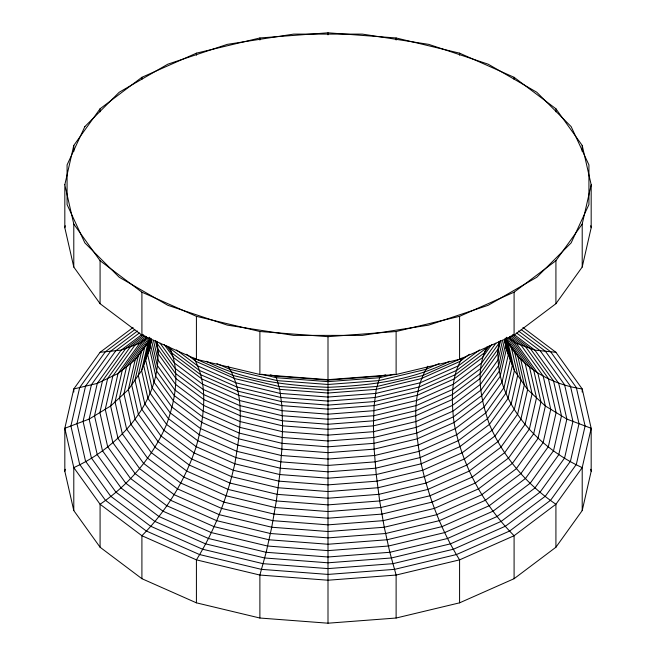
<?xml version="1.0" encoding="UTF-8"?>
<svg xmlns="http://www.w3.org/2000/svg" width="656" height="656" viewBox="0 0 656 656"><rect width="100%" height="100%" fill="white"/><g stroke="black" fill="none" stroke-linecap="round" stroke-linejoin="round"><path stroke-width="0.98" d="M499.027 341.768C490.688 397.134 534.706 446.064 582.208 467.605L582.208 510.581L555.919 547.227L514.091 578.699L459.585 602.839L396.117 618.026L328 623.2L259.883 618.026L196.415 602.839L141.909 578.699L100.081 547.227L73.792 510.581L64.821 471.254L64.821 428.278L73.792 388.951L100.081 352.305L133.061 327.492M64.821 184.746L73.792 145.419L100.081 108.773L141.909 77.301L196.415 53.161L259.883 37.974L328 32.8L396.117 37.974L459.585 53.161L514.091 77.301L555.919 108.773L582.208 145.419L591.179 184.746L591.179 227.722L582.208 267.049L555.919 303.695L514.091 335.159L459.585 359.308L396.117 374.486L328 379.668L259.883 374.486L196.415 359.308L141.909 335.159L100.081 303.695L73.792 267.049L64.821 227.722L64.821 184.746L73.792 224.073L73.792 267.049M64.821 227.722L65.272 225.754M64.821 471.254L65.272 469.286M582.208 510.581L591.179 471.254L591.179 428.278L566.866 419.086L545.374 406.015L527.637 389.615L514.394 370.599L508.039 342.744L506.071 337.84L512.352 365.384L506.071 392.936L487.654 418.602L458.355 440.643L420.176 457.56L375.716 468.195L328 471.82L280.284 468.195L235.824 457.56L197.645 440.643L168.346 418.602L149.929 392.936L143.648 365.384L149.929 337.84L147.961 342.744L141.606 370.599L128.363 389.615L110.626 406.015L89.134 419.086L64.821 428.278L73.792 467.605L73.792 510.581M150.577 338.775L145.698 360.177L151.905 387.417L170.117 412.804L199.088 434.6L236.849 451.328L280.817 461.849L328 465.432L375.183 461.849L419.151 451.328L456.912 434.6L485.883 412.804L504.095 387.417L510.302 360.177L505.423 338.775M151.151 340.005L147.739 354.97L153.881 381.907L171.888 407.007L200.539 428.565L237.866 445.096L281.342 455.494L328 459.044L374.658 455.494L418.134 445.096L455.461 428.565L484.112 407.007L502.119 381.907L508.261 354.97L504.849 340.005M151.151 341.374L150.478 344.318L156.522 370.845L174.258 395.568L202.474 416.798L239.235 433.083L282.055 443.325L328 446.818L373.945 443.325L416.765 433.083L453.526 416.798L481.742 395.568L499.478 370.845L505.522 344.318L504.849 341.374M150.462 346.803L141.606 370.599L147.961 398.446L166.575 424.399L196.201 446.687L234.807 463.792L279.759 474.542L328 478.208L376.241 474.542L421.193 463.792L459.799 446.687L489.425 424.399L508.039 398.446L514.394 370.599L505.538 346.803M499.257 341.587L498.806 343.539L481.143 368.164L453.042 389.311L416.421 405.539L373.764 415.732L328 419.217L282.236 415.732L239.579 405.539L202.958 389.311L174.857 368.164L157.194 343.539L156.743 341.587M499.921 341.079L498.142 348.877L480.545 373.403L452.55 394.469L416.068 410.631L373.592 420.791L328 424.252L282.408 420.791L239.932 410.631L203.45 394.469L175.455 373.403L157.858 348.877L156.079 341.079M500.569 340.62L497.469 354.215L479.946 378.651L452.066 399.627L415.724 415.724L373.412 425.842L328 429.295L282.588 425.842L240.276 415.724L203.934 399.627L176.054 378.651L158.531 354.215L155.431 340.62M502.586 340.267L498.142 359.759L480.545 384.285L452.55 405.351L416.068 421.513L373.592 431.673L328 435.133L282.408 431.673L239.932 421.513L203.45 405.351L175.455 384.285L157.858 359.759L153.414 340.267M582.208 267.049L582.208 224.073L591.179 184.746M487.055 346.811C474.698 370.845 480.873 400.062 489.425 424.399C503.185 456.871 526.825 484.481 555.919 504.251L555.919 547.227M427.819 366.204C409.926 395.371 415.765 431.845 421.193 463.792C428.778 497.601 441.275 530.376 459.585 559.863L459.585 602.839M385.736 374.912L380.816 376.085L379.668 377.717L376.241 389.352L374.125 405.621L373.412 425.842L374.125 449.147L376.241 474.542L379.668 500.946L384.26 527.235L389.82 552.295L396.117 575.05L396.117 618.026M149.519 337.241L130.88 363.219L123.927 393.715L130.88 424.211L151.274 452.624L183.696 477.027L225.967 495.747L275.184 507.523L328 511.532L380.816 507.523L430.033 495.747L472.304 477.027L504.726 452.624L525.12 424.211L532.073 393.715L525.12 363.219L506.481 337.241M149.83 339.349L135.169 359.783L118.031 373.535L97.277 383.391L73.792 388.951L73.792 392.026M149.06 340.612L138.367 355.527L131.676 384.859L138.367 414.198L157.981 441.537L189.174 465.014L229.838 483.021L277.185 494.345L328 498.207L378.815 494.345L426.162 483.021L466.826 465.014L498.019 441.537L517.633 414.198L524.324 384.859L517.633 355.527L506.94 340.612M149.158 340.677L141.565 351.263L134.988 380.103L141.565 408.95L160.843 435.822L191.519 458.905L231.494 476.617L278.046 487.744L328 491.541L377.954 487.744L424.506 476.617L464.481 458.905L495.157 435.822L514.435 408.95L521.012 380.103L514.435 351.263L506.842 340.677M150.093 339.578L144.763 347.008L138.293 375.355L144.763 403.702L163.713 430.115L193.856 452.796L233.151 470.204L278.898 481.143L328 484.874L377.102 481.143L422.849 470.204L462.144 452.796L492.287 430.115L511.237 403.702L517.707 375.355L511.237 347.008L505.907 339.578M489.335 345.778L484.112 353.067L455.461 374.617L418.134 391.156L374.658 401.554L328 405.105L281.342 401.554L237.866 391.156L200.539 374.617L171.888 353.067L166.665 345.778M491.836 344.449L482.34 357.684L454.018 378.996L417.109 395.347L374.125 405.621L328 409.131L281.875 405.621L238.891 395.347L201.982 378.996L173.66 357.684L164.164 344.449M495.928 343.154L481.742 362.924L453.526 384.154L416.765 400.439L373.945 410.681L328 414.174L282.055 410.681L239.235 400.439L202.474 384.154L174.258 362.924L160.072 343.154M73.792 224.073L100.081 260.719L141.909 292.182L196.415 316.331L259.883 331.51L328 336.684L396.117 331.51L459.585 316.331L514.091 292.182L555.919 260.719L582.208 224.073M147.961 342.744L135.169 359.783L128.363 389.615L135.169 419.446L155.111 447.244L186.837 471.115L228.181 489.433L276.332 500.946L328 504.874L379.668 500.946L427.819 489.433L469.163 471.115L500.889 447.244L520.831 419.446L527.637 389.615L520.831 359.783L506.17 339.349M134.767 329.632L105.345 351.764L79.663 387.565L70.905 425.982L79.663 464.399L105.345 500.2L146.206 530.942L199.449 554.525L261.457 569.359L328 574.418L394.543 569.359L456.551 554.525L509.794 530.942L550.655 500.2L576.337 464.399L585.095 425.982L576.337 387.565L550.655 351.764L521.233 329.632M137.473 331.009L110.61 351.222L85.534 386.171L76.982 423.686L85.534 461.193L110.61 496.141L150.503 526.161L202.491 549.195L263.031 563.668L328 568.604L392.969 563.668L453.509 549.195L505.497 526.161L545.39 496.141L570.466 461.193L579.018 423.686L570.466 386.171L545.39 351.222L518.527 331.009M139.392 332.986L115.874 350.673L91.405 384.785L83.058 421.382L91.405 457.986L115.874 492.09L154.8 521.381L205.533 543.857L264.606 557.977L328 562.799L391.394 557.977L450.467 543.857L501.2 521.381L540.126 492.09L564.595 457.986L572.942 421.382L564.595 384.785L540.126 350.673L516.608 332.986M142.139 334.33L121.139 350.132L97.277 383.391L89.134 419.086L97.277 454.78L121.139 488.039L159.096 516.6L208.567 538.519L266.18 552.295L328 556.993L389.82 552.295L447.433 538.519L496.904 516.6L534.861 488.039L558.723 454.78L566.866 419.086L558.723 383.391L534.861 350.132L513.861 334.33M143.541 335.06L125.788 348.418L102.467 380.931L94.513 415.814L102.467 450.705L125.788 483.218L162.901 511.139L211.257 532.565L267.566 546.03L328 550.622L388.434 546.03L444.743 532.565L493.099 511.139L530.212 483.218L553.533 450.705L561.487 415.814L553.533 380.931L530.212 348.418L512.459 335.06M144.943 335.79L130.446 346.696L107.65 378.463L99.884 412.55L107.65 446.638L130.446 478.404L166.698 505.678L213.938 526.604L268.96 539.765L328 544.25L387.04 539.765L442.062 526.604L489.302 505.678L525.554 478.404L548.35 446.638L556.116 412.55L548.35 378.463L525.554 346.696L511.057 335.79M146.362 336.503L135.095 344.982L112.84 375.995L105.255 409.278L112.84 442.562L135.095 473.583L170.494 500.216L216.628 520.651L270.346 533.5L328 537.887L385.654 533.5L439.372 520.651L485.506 500.216L520.905 473.583L543.16 442.562L550.745 409.278L543.16 375.995L520.905 344.982L509.638 336.503M146.977 337.824L139.744 343.26L121.139 350.132L100.081 352.305M147.616 337.414L143.59 340.448L122.311 370.091L115.062 401.915L122.311 433.731L143.59 463.382L177.432 488.843L221.531 508.384L272.888 520.667L328 524.857L383.112 520.667L434.469 508.384L478.568 488.843L512.41 463.382L533.689 433.731L540.938 401.915L533.689 370.091L512.41 340.448L508.384 337.414M469.409 354.273L459.799 361.497L421.193 378.602L376.241 389.352L328 393.018L279.759 389.352L234.807 378.602L196.201 361.497L186.591 354.273M479.511 349.951L458.355 365.876L420.176 382.784L375.716 393.42L328 397.044L280.284 393.42L235.824 382.784L197.645 365.876L176.489 349.951M485.883 348.451L456.912 370.246L419.151 386.974L375.183 397.487L328 401.07L280.817 397.487L236.849 386.974L199.088 370.246L170.117 348.451L168.945 346.811M439.102 363.572L426.162 369.303L378.815 380.619L328 384.482L277.185 380.619L229.838 369.303L216.898 363.572M449.606 361.284C412.148 380.521 369.533 385.523 328 387.327C286.467 385.523 243.852 380.521 206.394 361.284M394.412 374.191L379.668 377.717L328 381.644L276.332 377.717L261.588 374.191M270.264 374.912L275.184 376.085L328 380.103L380.816 376.085M143.623 335.085L141.909 335.159L141.909 292.182M512.377 335.085L514.091 335.159L514.091 292.182M156.973 341.768C165.312 397.134 121.294 446.064 73.792 467.605L100.081 504.251L141.909 535.722L196.415 559.863L259.883 575.05L328 580.224L396.117 575.05L459.585 559.863L514.091 535.722L555.919 504.251L582.208 467.605L591.179 428.278L582.208 388.951L555.919 352.305L534.861 350.132L516.256 343.26L508.572 337.627L529.4 366.655L536.51 397.815L529.4 428.975L508.572 458.003L475.436 482.939L432.255 502.07L381.964 514.091L328 518.191L274.036 514.091L223.745 502.07L180.564 482.939L147.428 458.003L126.6 428.975L119.49 397.815L126.6 366.655L147.428 337.627L139.744 343.26L118.031 373.535L110.626 406.015L118.031 438.495L139.744 468.761L174.291 494.755L219.309 514.698L271.74 527.235L328 531.516L384.26 527.235L436.691 514.698L481.709 494.755L516.256 468.761L537.969 438.495L545.374 406.015L537.969 373.535L516.256 343.26L509.023 337.824M522.939 327.492L555.919 352.305M508.039 342.744C523.636 369.189 552.426 384.613 582.208 388.951L582.208 392.026M275.184 376.085L276.332 377.717L279.759 389.352L281.875 405.621L282.588 425.842L281.875 449.147L279.759 474.542L276.332 500.946L271.74 527.235L266.18 552.295L259.883 575.05L259.883 618.026M228.181 366.204C246.074 395.371 240.235 431.845 234.807 463.792C227.222 497.601 214.725 530.376 196.415 559.863L196.415 602.839M170.117 348.451C180.408 372.731 175.267 400.422 166.575 424.399C152.815 456.871 129.175 484.481 100.081 504.251L100.081 547.227M590.728 225.754L591.179 227.722M590.728 469.286L591.179 471.254M582.208 145.419L582.208 151.561M555.919 108.773L555.919 111.84M555.919 260.719L555.919 303.695M514.091 77.301L514.091 79.351M514.091 578.699L514.091 535.722C483.562 504.923 461.922 465.26 454.018 422.521C451.353 401.021 450.631 377.266 462.144 358.094L422.849 375.503L377.102 386.441L328 390.172L278.898 386.441L233.151 375.503L193.856 358.094C209.116 384.998 204.123 418.184 196.201 446.687C185.238 480.069 166.706 510.803 141.909 535.722L141.909 578.699M459.585 53.161L459.585 55.202M459.585 316.331L459.585 359.308M396.117 37.974L396.117 40.024M396.117 331.51L396.117 374.486M328 32.8L328 34.85M328 336.684L328 379.668M328 380.103L328 623.2M259.883 37.974L259.883 40.024M259.883 331.51L259.883 374.486M196.415 53.161L196.415 55.202M196.415 316.331L196.415 359.308M141.909 77.301L141.909 79.351M100.081 108.773L100.081 111.84M100.081 260.719L100.081 303.695M73.792 145.419L73.792 151.561M151.167 338.881L149.781 349.763L155.857 376.388L173.66 401.21L201.982 422.521L238.891 438.872L281.875 449.147L328 452.656L374.125 449.147L417.109 438.872L454.018 422.521L482.34 401.21L500.143 376.388L506.219 349.763L504.833 338.881L498.806 365.302L481.143 389.926L453.042 411.074L416.421 427.294L373.764 437.495L328 440.971L282.236 437.495L239.579 427.294L202.958 411.074L174.857 389.926L157.194 365.302L151.167 338.881M84.854 126.6L67.076 164.91L67.076 204.574L84.854 242.892L119.212 277.242L167.788 305.286L227.288 325.122L293.65 335.388L362.35 335.388L428.712 325.122L488.212 305.286L536.788 277.242L571.146 242.892L588.924 204.574L588.924 164.91L571.146 126.6L536.788 92.25L488.212 64.198L428.712 44.362L362.35 34.104L293.65 34.104L227.288 44.362L167.788 64.198L119.212 92.25L84.854 126.6"/></g></svg>
